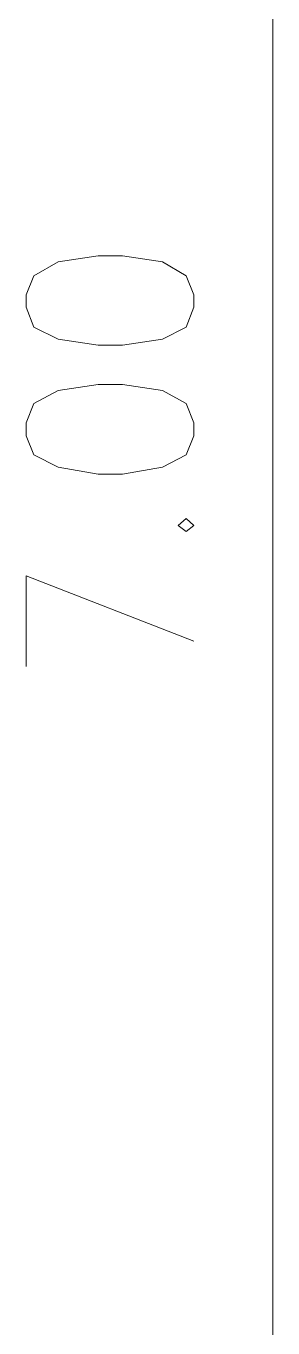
# Model space of a CAD drawing. Header units: millimetres. Extents: x 2928 to 3112, y 1220 to 1280.
# Drawn here: x 3043.759 to 3044.228, y 1237.866 to 1240.341 of the extents above; entities that cross this region are included whole.
import ezdxf

# ---------------------------------------------------------------- set-up
doc = ezdxf.new("R2010")
doc.units = ezdxf.units.MM

msp = doc.modelspace()

# ---------------------------------------------------------------- linework, layer by layer
at = {"color": 253, "linetype": 'Continuous', "lineweight": 5, "true_color": 0x9a9a9a}
msp.add_lwpolyline([(3044.22829, 1246.44442), (3044.22829, 1232.584), (3044.22829, 1232.584)], dxfattribs=at)
at = {"color": 7, "linetype": 'Continuous', "lineweight": 20, "true_color": 0x000007}
for points in [[(3043.75856, 1239.80696), (3043.77345, 1239.76892), (3043.81976, 1239.74577), (3043.89584, 1239.73419), (3043.94215, 1239.73419), (3044.01824, 1239.74577), (3044.06289, 1239.76892), (3044.07778, 1239.80696), (3044.07778, 1239.83012), (3044.06289, 1239.86651), (3044.01824, 1239.89297), (3043.94215, 1239.90455), (3043.89584, 1239.90455), (3043.81976, 1239.89297), (3043.77345, 1239.86651), (3043.75856, 1239.83012)], [(3043.75856, 1239.56217), (3043.77345, 1239.52578), (3043.81976, 1239.50263), (3043.89584, 1239.4894), (3043.94215, 1239.4894), (3044.01824, 1239.50263), (3044.06289, 1239.52578), (3044.07778, 1239.56217), (3044.07778, 1239.58698), (3044.06289, 1239.62337), (3044.01824, 1239.64818), (3043.94215, 1239.65976), (3043.89584, 1239.65976), (3043.81976, 1239.64818), (3043.77345, 1239.62337), (3043.75856, 1239.58698)], [(3044.04801, 1239.39181), (3044.06289, 1239.38023), (3044.07778, 1239.39181), (3044.06289, 1239.40504)]]:
    msp.add_lwpolyline(points, close=True, dxfattribs=at)
msp.add_lwpolyline([(3044.07778, 1239.17183), (3043.75856, 1239.29588), (3043.75856, 1239.12387)], dxfattribs=at)

doc.saveas('drawing.dxf')
